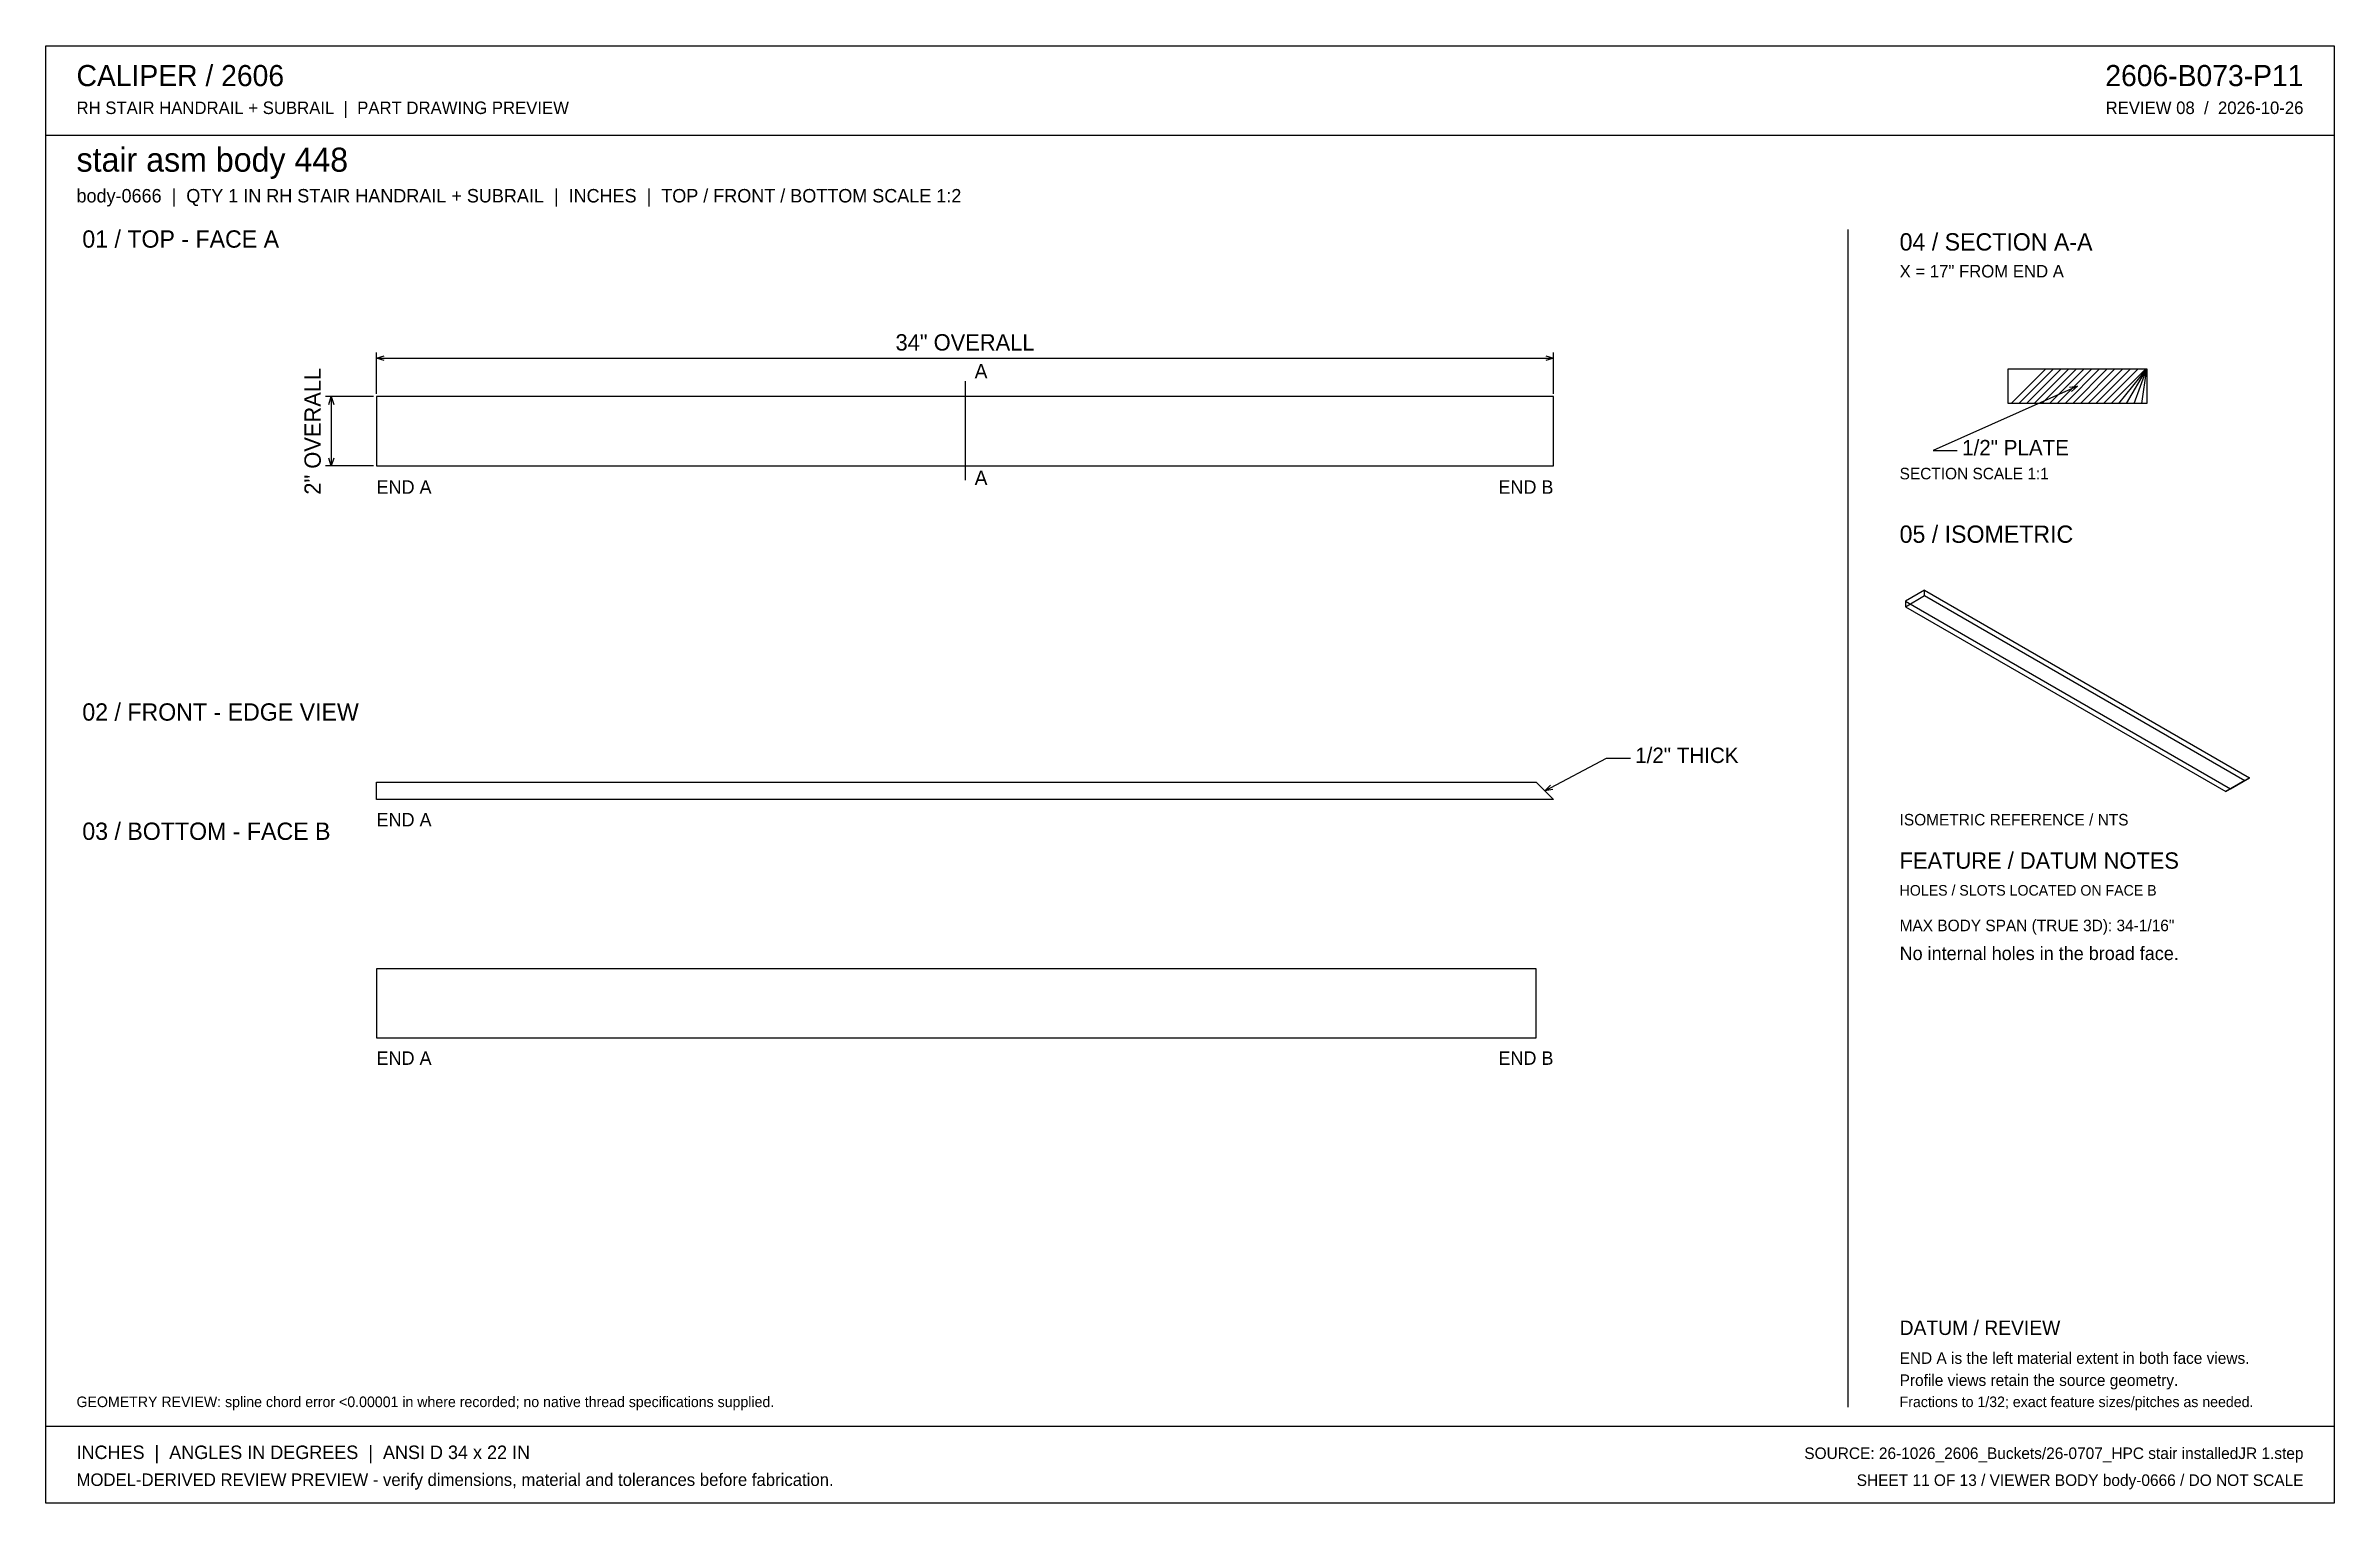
# Model space of a CAD drawing. Header units: inches. Extents: x 0.9 to 67.1, y 0.9 to 43.1.
import ezdxf
from ezdxf.enums import TextEntityAlignment as Align

# ---------------------------------------------------------------- set-up
doc = ezdxf.new("R2010")
doc.units = ezdxf.units.IN
doc.header["$MEASUREMENT"] = 0

msp = doc.modelspace()

# ---------------------------------------------------------------- linework, layer by layer
at = {"layer": 'ANNOTATION'}
for p, q in [((10.5, 33), (10.5, 34.194)), ((10.5, 34.028), (10.722, 34.097)), ((10.5, 34.028), (44.5, 34.028)), ((10.722, 33.958), (10.5, 34.028)), ((44.278, 34.097), (44.5, 34.028)), ((44.5, 34.028), (44.278, 33.958)), ((44.5, 33), (44.5, 34.194)), ((27.5, 33.361), (27.5, 30.5)), ((59.639, 33.222), (55.472, 31.361)), ((59.408, 33.195), (59.639, 33.222)), ((59.639, 33.222), (59.464, 33.068)), ((10.417, 32.917), (9.028, 32.917)), ((9.125, 32.694), (9.194, 32.917)), ((9.194, 32.917), (9.194, 30.917)), ((9.194, 32.917), (9.264, 32.694)), ((9.194, 30.917), (9.125, 31.139)), ((9.264, 31.139), (9.194, 30.917)), ((55.472, 31.361), (56.167, 31.361)), ((10.417, 30.917), (9.028, 30.917)), ((44.25, 21.528), (46.028, 22.472)), ((46.028, 22.472), (46.722, 22.472)), ((44.25, 21.528), (44.414, 21.693)), ((44.479, 21.571), (44.25, 21.528))]:
    msp.add_line(p, q, dxfattribs=at)
at = {"layer": 'OUTLINE'}
for p, q in [((0.944, 43.056), (67.056, 43.056)), ((0.944, 0.944), (0.944, 43.056)), ((67.056, 43.056), (67.056, 0.944)), ((0.944, 40.472), (67.056, 40.472)), ((53, 37.75), (53, 3.722)), ((57.639, 33.722), (61.639, 33.722)), ((57.639, 32.722), (57.639, 33.722)), ((57.722, 32.722), (58.722, 33.722)), ((57.944, 32.722), (58.944, 33.722)), ((58.167, 32.722), (59.167, 33.722)), ((58.389, 32.722), (59.389, 33.722)), ((58.611, 32.722), (59.611, 33.722)), ((58.833, 32.722), (59.833, 33.722)), ((59.056, 32.722), (60.056, 33.722)), ((59.278, 32.722), (60.278, 33.722)), ((59.5, 32.722), (60.5, 33.722)), ((59.722, 32.722), (60.722, 33.722)), ((59.944, 32.722), (60.944, 33.722)), ((60.167, 32.722), (61.167, 33.722)), ((60.389, 32.722), (61.389, 33.722)), ((60.611, 32.722), (61.611, 33.722)), ((60.833, 32.722), (61.639, 33.722)), ((61.056, 32.722), (61.639, 33.722)), ((61.278, 32.722), (61.639, 33.722)), ((61.5, 32.722), (61.639, 33.722)), ((61.639, 33.722), (61.639, 32.722)), ((44.5, 32.917), (10.5, 32.917)), ((10.5, 32.917), (10.5, 30.917)), ((44.5, 30.917), (44.5, 32.917)), ((61.639, 32.722), (57.639, 32.722)), ((10.5, 30.917), (44.5, 30.917)), ((55.219, 27.327), (54.667, 27.008)), ((54.667, 26.849), (55.219, 27.168)), ((55.219, 27.327), (64.611, 21.905)), ((55.219, 27.168), (55.219, 27.327)), ((55.219, 27.168), (64.473, 21.825)), ((54.667, 27.008), (64.059, 21.586)), ((54.667, 27.008), (54.667, 26.849)), ((54.667, 26.849), (63.921, 21.506)), ((64.473, 21.825), (63.921, 21.506)), ((64.059, 21.586), (64.611, 21.905)), ((64.611, 21.905), (64.473, 21.825)), ((10.5, 21.778), (44, 21.778)), ((10.5, 21.278), (10.5, 21.778)), ((44.5, 21.278), (10.5, 21.278)), ((44, 21.778), (44.5, 21.278)), ((63.921, 21.506), (64.059, 21.586)), ((44, 16.389), (10.5, 16.389)), ((10.5, 16.389), (10.5, 14.389)), ((44, 14.389), (44, 16.389)), ((10.5, 14.389), (44, 14.389)), ((0.944, 3.167), (67.056, 3.167)), ((67.056, 0.944), (0.944, 0.944))]:
    msp.add_line(p, q, dxfattribs=at)

# ---------------------------------------------------------------- texts
at = {"layer": 'ANNOTATION'}
for s, height, p in [('CALIPER / 2606', 0.61111, (1.833, 41.889)), ('RH STAIR HANDRAIL + SUBRAIL  |  PART DRAWING PREVIEW', 0.36111, (1.833, 41.083)), ('stair asm body 448', 0.69444, (1.833, 39.417)), ('body-0666  |  QTY 1 IN RH STAIR HANDRAIL + SUBRAIL  |  INCHES  |  TOP / FRONT / BOTTOM SCALE 1:2', 0.38889, (1.833, 38.528)), ('01 / TOP - FACE A', 0.5, (2, 37.222)), ('04 / SECTION A-A', 0.5, (54.5, 37.139)), ('X = 17" FROM END A', 0.36111, (54.5, 36.361)), ('A', 0.417, (27.778, 33.444)), ('1/2" PLATE', 0.4444, (56.306, 31.222)), ('END A', 0.3889, (10.5, 30.111)), ('A', 0.417, (27.778, 30.361)), ('SECTION SCALE 1:1', 0.33333, (54.5, 30.528)), ('05 / ISOMETRIC', 0.5, (54.5, 28.694)), ('02 / FRONT - EDGE VIEW', 0.5, (2, 23.556)), ('1/2" THICK', 0.4444, (46.861, 22.333)), ('03 / BOTTOM - FACE B', 0.5, (2, 20.111)), ('END A', 0.3889, (10.5, 20.5)), ('ISOMETRIC REFERENCE / NTS', 0.33333, (54.5, 20.528)), ('FEATURE / DATUM NOTES', 0.47222, (54.5, 19.278)), ('HOLES / SLOTS LOCATED ON FACE B', 0.30556, (54.5, 18.5)), ('MAX BODY SPAN (TRUE 3D): 34-1/16"', 0.33333, (54.5, 17.472)), ('No internal holes in the broad face.', 0.38889, (54.5, 16.639)), ('END A', 0.3889, (10.5, 13.611)), ('DATUM / REVIEW', 0.41667, (54.5, 5.806)), ('END A is the left material extent in both face views.', 0.33333, (54.5, 4.972)), ('Profile views retain the source geometry.', 0.33333, (54.5, 4.333)), ('GEOMETRY REVIEW: spline chord error <0.00001 in where recorded; no native thread specifications supplied.', 0.305556, (1.833, 3.722)), ('Fractions to 1/32; exact feature sizes/pitches as needed.', 0.30556, (54.5, 3.722)), ('INCHES  |  ANGLES IN DEGREES  |  ANSI D 34 x 22 IN', 0.38889, (1.833, 2.222)), ('MODEL-DERIVED REVIEW PREVIEW - verify dimensions, material and tolerances before fabrication.', 0.36111, (1.833, 1.444))]:
    msp.add_text(s, height=height, dxfattribs=at).set_placement(p)
for s, height, p in [('2606-B073-P11', 0.61111, (66.167, 41.889)), ('REVIEW 08  /  2026-10-26', 0.36111, (66.167, 41.083)), ('END B', 0.3889, (44.5, 30.111)), ('END B', 0.3889, (44.5, 13.611)), ('SOURCE: 26-1026_2606_Buckets/26-0707_HPC stair installedJR 1.step', 0.33333, (66.167, 2.222)), ('SHEET 11 OF 13 / VIEWER BODY body-0666 / DO NOT SCALE', 0.33333, (66.167, 1.444))]:
    msp.add_text(s, height=height, dxfattribs=at).set_placement(p, align=Align.RIGHT)
msp.add_text('34" OVERALL', height=0.47222, dxfattribs=at).set_placement((27.5, 34.25), align=Align.CENTER)
msp.add_text('2" OVERALL', height=0.4722, rotation=90, dxfattribs=at).set_placement((8.889, 31.917), align=Align.CENTER)

doc.saveas('drawing.dxf')
